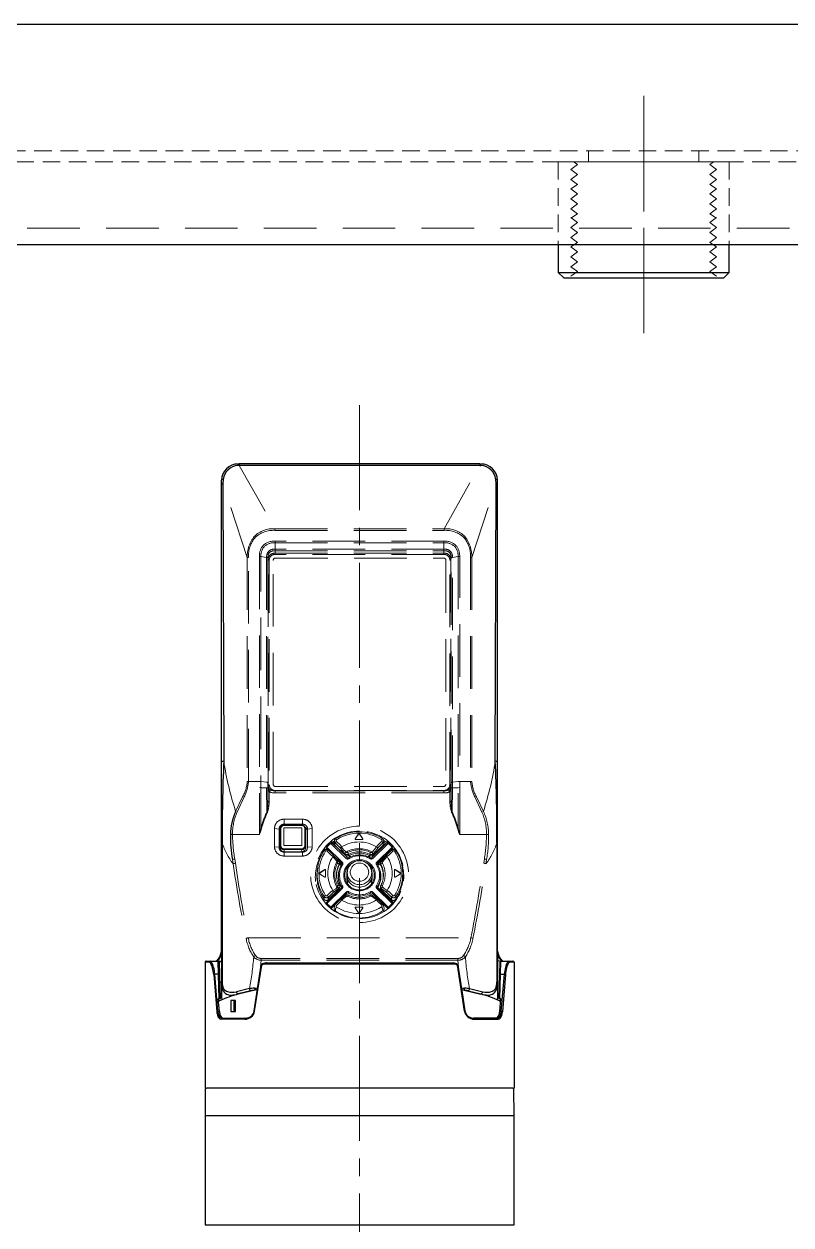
# Model space of a CAD drawing. Header units: millimetres. Extents: x 0 to 10987, y 0 to 7892.
# Drawn here: x 2561.8 to 2700.8, y 5446.2 to 5663.8 of the extents above; entities that cross this region are included whole.
import ezdxf

# ---------------------------------------------------------------- set-up
doc = ezdxf.new("R2010")
doc.units = ezdxf.units.MM
doc.linetypes.add('CENTER2', pattern=[28.575, 19.05, -3.175, 3.175, -3.175])
doc.linetypes.add('HIDDEN2', pattern=[4.7625, 3.175, -1.5875])
for name, color, linetype, lineweight in [('01_外形線', 7, 'Continuous', 25), ('03_かくれ線', 6, 'HIDDEN2', 13), ('04_中心線', 1, 'CENTER2', 9)]:
    doc.layers.add(name, color=color, linetype=linetype, lineweight=lineweight)

msp = doc.modelspace()

# ---------------------------------------------------------------- linework, layer by layer
for p, q in [((2658.578, 5623.838), (2658.578, 5618.838)), ((2689.578, 5618.838), (2689.578, 5623.838)), ((2659.578, 5617.838), (2658.578, 5618.838)), ((2658.578, 5618.838), (2689.578, 5618.838)), ((2659.578, 5617.838), (2688.578, 5617.838)), ((2688.578, 5617.838), (2689.578, 5618.838))]:
    msp.add_line(p, q)
at = {"layer": '01_外形線', "linetype": 'Continuous'}
for p, q in [((2600.567, 5583.819), (2600.575, 5584.106)), ((2600.786, 5583.837), (2600.567, 5583.819)), ((2600.787, 5584.114), (2600.575, 5584.106)), ((2600.787, 5584.114), (2600.786, 5583.837)), ((2644.37, 5583.837), (2600.786, 5583.837)), ((2644.37, 5584.114), (2600.787, 5584.114)), ((2644.37, 5584.114), (2644.581, 5584.106)), ((2644.37, 5584.114), (2644.37, 5583.837)), ((2644.37, 5583.837), (2644.59, 5583.819)), ((2644.59, 5583.819), (2644.581, 5584.106)), ((2597.578, 5495.852), (2597.578, 5581.172)), ((2597.884, 5581.316), (2597.817, 5580.524)), ((2597.817, 5580.524), (2597.979, 5530.26)), ((2647.178, 5530.26), (2647.34, 5580.524)), ((2647.332, 5580.586), (2647.272, 5581.316)), ((2647.34, 5580.524), (2647.332, 5580.586)), ((2647.578, 5495.852), (2647.578, 5581.172)), ((2597.689, 5515.459), (2597.578, 5515.459)), ((2597.689, 5515.459), (2597.689, 5490.217)), ((2647.467, 5515.459), (2647.467, 5490.217)), ((2647.578, 5515.459), (2647.467, 5515.459)), ((2597.578, 5495.852), (2597.578, 5490.217)), ((2597.689, 5495.273), (2597.623, 5495.384)), ((2647.533, 5495.384), (2647.467, 5495.273)), ((2647.578, 5495.852), (2647.578, 5490.217)), ((2594.578, 5493.805), (2594.578, 5471.005)), ((2595.34, 5493.805), (2594.578, 5493.805)), ((2594.778, 5494.005), (2596.571, 5494.005)), ((2596.571, 5494.005), (2597.238, 5494.005)), ((2597.018, 5491.629), (2596.946, 5494.005)), ((2597.146, 5493.81), (2597.218, 5491.592)), ((2597.238, 5494.005), (2597.578, 5494.098)), ((2597.578, 5493.859), (2597.419, 5493.822)), ((2597.651, 5495.184), (2597.662, 5490.197)), ((2603.484, 5484.992), (2604.78, 5493.301)), ((2603.546, 5484.964), (2604.85, 5493.269)), ((2604.78, 5493.301), (2604.086, 5489.009)), ((2639.585, 5493.497), (2605.571, 5493.497)), ((2605.692, 5493.697), (2605.594, 5493.694)), ((2605.692, 5493.697), (2639.464, 5493.697)), ((2639.464, 5493.697), (2639.562, 5493.694)), ((2641.61, 5484.964), (2640.306, 5493.269)), ((2641.672, 5484.992), (2640.377, 5493.301)), ((2640.377, 5493.301), (2641.07, 5489.009)), ((2647.505, 5495.184), (2647.495, 5490.197)), ((2647.918, 5494.005), (2647.578, 5494.098)), ((2647.918, 5494.005), (2648.585, 5494.005)), ((2648.01, 5493.81), (2647.938, 5491.592)), ((2648.138, 5491.629), (2648.21, 5494.005)), ((2648.585, 5494.005), (2650.378, 5494.005)), ((2650.578, 5493.805), (2649.816, 5493.805)), ((2650.578, 5493.805), (2650.578, 5471.005)), ((2596.149, 5491.587), (2596.698, 5484.851)), ((2597.018, 5491.629), (2596.338, 5491.629)), ((2596.883, 5484.893), (2596.338, 5491.629)), ((2597.136, 5487.209), (2597.018, 5491.629)), ((2597.218, 5491.592), (2597.336, 5487.172)), ((2647.938, 5491.592), (2647.82, 5487.172)), ((2648.02, 5487.209), (2648.138, 5491.629)), ((2648.138, 5491.629), (2648.819, 5491.629)), ((2648.273, 5484.893), (2648.819, 5491.629)), ((2649.007, 5491.587), (2648.458, 5484.851)), ((2597.578, 5490.217), (2597.689, 5490.217)), ((2597.578, 5490.092), (2597.578, 5490.217)), ((2597.578, 5490.092), (2597.578, 5487.499)), ((2602.625, 5489.046), (2600.259, 5488.473)), ((2603.64, 5488.772), (2600.578, 5488.047)), ((2604.061, 5488.855), (2603.64, 5488.772)), ((2641.095, 5488.855), (2641.516, 5488.772)), ((2641.516, 5488.772), (2644.578, 5488.047)), ((2642.531, 5489.046), (2644.897, 5488.473)), ((2647.578, 5490.217), (2647.467, 5490.217)), ((2647.578, 5490.217), (2647.578, 5487.499)), ((2596.978, 5487.209), (2597.136, 5487.209)), ((2597.182, 5484.893), (2596.978, 5487.209)), ((2597.578, 5487.499), (2597.622, 5487.004)), ((2599.273, 5486.875), (2599.273, 5484.875)), ((2600.093, 5486.875), (2599.273, 5486.875)), ((2599.847, 5484.875), (2599.847, 5486.875)), ((2600.093, 5484.875), (2600.093, 5486.875)), ((2602.91, 5488.655), (2600.578, 5488.081)), ((2600.578, 5488.047), (2600.578, 5488.081)), ((2604.026, 5488.673), (2603.471, 5484.992)), ((2641.13, 5488.673), (2641.685, 5484.992)), ((2642.246, 5488.655), (2644.578, 5488.081)), ((2644.578, 5488.047), (2644.578, 5488.081)), ((2647.578, 5487.499), (2647.534, 5487.004)), ((2647.974, 5484.893), (2648.178, 5487.209)), ((2648.178, 5487.209), (2648.02, 5487.209)), ((2596.883, 5484.893), (2597.182, 5484.893)), ((2599.273, 5484.875), (2600.093, 5484.875)), ((2600.093, 5485.099), (2599.853, 5485.116)), ((2603.471, 5484.992), (2603.484, 5484.992)), ((2641.685, 5484.992), (2641.672, 5484.992)), ((2648.273, 5484.893), (2647.974, 5484.893)), ((2601.804, 5483.505), (2597.455, 5483.505)), ((2597.635, 5483.705), (2601.952, 5483.705)), ((2647.522, 5483.705), (2643.204, 5483.705)), ((2643.353, 5483.505), (2647.701, 5483.505)), ((2594.578, 5471.005), (2594.82, 5471.005)), ((2594.62, 5470.807), (2594.578, 5466.005)), ((2650.336, 5471.005), (2594.82, 5471.005)), ((2650.336, 5471.005), (2650.578, 5471.005)), ((2650.578, 5466.005), (2650.536, 5470.807)), ((2594.578, 5466.005), (2594.578, 5446.255)), ((2650.578, 5466.005), (2594.578, 5466.005)), ((2650.578, 5446.255), (2650.578, 5466.005)), ((2594.578, 5446.255), (2650.578, 5446.255))]:
    msp.add_line(p, q, dxfattribs=at)
at = {"layer": '01_外形線'}
msp.add_lwpolyline([(2034.078, 5663.838), (2824.078, 5663.838), (2829.078, 5658.838), (2829.078, 5623.838), (2029.078, 5623.838), (2029.078, 5658.838)], close=True, dxfattribs=at)
at = {"layer": '01_外形線', "linetype": 'Continuous'}
for centre, radius, start, end in [((2600.546, 5581.138), 2.968, 89.43931, 179.34701), ((2600.671, 5581.018), 2.803, 92.12894, 173.90503), ((2644.61, 5581.138), 2.968, 0.65299, 90.56069), ((2644.486, 5581.018), 2.803, 6.09497, 87.87106), ((2597.887, 5580.913), 0.404, 90.43392, 139.9326), ((2597.663, 5580.374), 0.0855, 120.91485, 171.12551), ((2597.92, 5579.967), 0.566, 100.46239, 122.10047), ((2647.269, 5580.913), 0.404, 40.0674, 89.56608), ((2647.237, 5579.967), 0.566, 57.89953, 79.53761), ((2647.494, 5580.374), 0.0855, 8.87449, 59.08515), ((2597.991, 5529.658), 0.602, 91.19819, 133.33181), ((2893.32, 5517.085), 295.635, 177.44567, 180.31503), ((2647.171, 5529.673), 0.587, 46.11332, 89.38019), ((2351.836, 5517.085), 295.635, 359.68497, 2.55433), ((2608.964, 5516.928), 9.785, 154.52341, 179.9278), ((2599.541, 5515.282), 1.697, 89.17726, 102.30498), ((2625.28, 5516.809), 26.101, 179.71214, 189.6542), ((2593.907, 5496.438), 3.717, 328.74905, 350.92053), ((2594.956, 5496.08), 2.756, 321.66898, 342.04166), ((2597.205, 5495.213), 0.447, 356.39815, 25.34303), ((2647.952, 5495.213), 0.447, 154.65697, 183.60185), ((2651.249, 5496.438), 3.717, 189.07947, 211.25095), ((2650.2, 5496.08), 2.756, 197.95834, 218.33102), ((2594.778, 5493.805), 0.2, 90, 180), ((2595.537, 5493.808), 0.197, 90.80121, 180.77941), ((2595.262, 5493.415), 0.397, 27.97588, 78.71762), ((2595.47, 5493.66), 0.351, 28.61741, 79.36582), ((2593.332, 5492.176), 2.69, 13.34432, 32.00092), ((2593.356, 5492.334), 2.846, 11.75252, 31.68114), ((2595.96, 5495.142), 1.291, 298.26001, 330.67973), ((2596.476, 5494.846), 0.799, 285.57717, 323.47329), ((2596.946, 5493.805), 0.2, 1.46678, 89.99959), ((2597.23, 5493.815), 0.19, 2.15577, 87.47277), ((2605.078, 5493.213), 0.311, 138.47532, 163.38806), ((2604.863, 5493.393), 0.124, 227.43936, 263.89698), ((2604.945, 5493.358), 0.118, 148.77185, 190.95105), ((2605.007, 5493.354), 0.178, 186.04554, 208.39492), ((2605.651, 5492.38), 1.315, 92.46507, 127.80779), ((2605.538, 5492.347), 1.151, 88.35704, 126.70511), ((2605.85, 5493.501), 0.279, 150.62828, 180.8064), ((2605.702, 5493.591), 0.107, 95.38721, 153.82239), ((2639.454, 5493.591), 0.107, 26.17761, 84.61279), ((2639.306, 5493.501), 0.279, 359.1936, 29.37172), ((2639.505, 5492.38), 1.315, 52.19221, 87.53493), ((2639.618, 5492.347), 1.151, 53.29489, 91.64296), ((2640.149, 5493.354), 0.178, 331.60508, 353.95446), ((2640.293, 5493.393), 0.124, 276.10302, 312.56064), ((2640.079, 5493.213), 0.311, 16.61194, 41.52468), ((2640.211, 5493.358), 0.118, 349.04895, 31.22815), ((2648.21, 5493.805), 0.2, 90.00041, 178.53322), ((2648.68, 5494.846), 0.799, 216.52671, 254.42283), ((2649.196, 5495.142), 1.291, 209.32027, 241.73999), ((2651.8, 5492.334), 2.846, 148.31886, 168.24748), ((2651.824, 5492.176), 2.69, 147.99908, 166.65568), ((2649.686, 5493.66), 0.351, 100.63418, 151.38259), ((2649.894, 5493.415), 0.397, 101.28238, 152.02412), ((2649.619, 5493.808), 0.197, 359.22059, 89.19879), ((2650.378, 5493.805), 0.2, 0, 90), ((2589.593, 5491.127), 6.572, 4.01016, 14.71753), ((2588.985, 5491.167), 7.367, 3.5886, 13.7077), ((2596.344, 5491.148), 0.48, 90.81226, 114.03186), ((2597.073, 5491.363), 0.271, 57.66572, 101.66347), ((2648.083, 5491.363), 0.271, 78.33653, 122.33428), ((2656.171, 5491.167), 7.367, 166.2923, 176.4114), ((2648.812, 5491.148), 0.48, 65.96814, 89.18774), ((2655.564, 5491.127), 6.572, 165.28247, 175.98984), ((2597.701, 5490.079), 0.124, 108.67574, 173.93631), ((2601.717, 5490.18), 4.14, 181.20763, 194.04982), ((2600.159, 5490.101), 2.473, 177.30059, 206.90744), ((2599.222, 5489.402), 1.538, 188.48464, 273.15486), ((2599.007, 5489.738), 1.297, 215.6737, 254.42286), ((2603.637, 5478.625), 10.47, 90.44604, 95.5455), ((2603.053, 5489.058), 0.428, 181.61266, 250.5353), ((2603.88, 5483.992), 4.763, 94.57439, 101.73995), ((2603.423, 5493.058), 3.966, 271.91174, 279.94129), ((2604.386, 5489.14), 0.831, 183.1204, 206.23833), ((2597.872, 5489.932), 6.282, 348.43581, 351.55364), ((2641.733, 5493.058), 3.966, 260.05871, 268.08826), ((2647.284, 5489.932), 6.282, 188.44636, 191.56419), ((2640.771, 5489.14), 0.831, 333.76167, 356.8796), ((2641.519, 5478.625), 10.47, 84.4545, 89.55396), ((2641.277, 5483.992), 4.763, 78.26005, 85.42561), ((2642.103, 5489.058), 0.428, 289.4647, 358.38734), ((2645.934, 5489.402), 1.538, 266.84514, 351.51536), ((2646.149, 5489.738), 1.297, 285.57714, 324.3263), ((2644.997, 5490.101), 2.473, 333.09256, 2.69941), ((2643.439, 5490.18), 4.14, 345.95018, 358.79237), ((2647.455, 5490.079), 0.124, 6.01859, 71.36937), ((2597.911, 5487.279), 0.935, 184.34704, 196.2217), ((2597.409, 5487.119), 0.409, 194.28756, 221.63424), ((2597.18, 5486.915), 0.102, 221.4325, 296.39643), ((2597.191, 5486.943), 0.271, 57.66572, 101.66347), ((2605.77, 5468.619), 20.11, 104.96113, 115.144), ((2599.488, 5491.245), 2.878, 253.27248, 285.55659), ((2599.049, 5493.238), 5.379, 272.74646, 286.51262), ((2599.653, 5486.493), 0.223, 3.03608, 29.67467), ((2600.684, 5488.493), 0.425, 182.74136, 255.61245), ((2644.473, 5488.493), 0.425, 284.38755, 357.25864), ((2646.107, 5493.238), 5.379, 253.48738, 267.25354), ((2639.387, 5468.619), 20.11, 64.856, 75.03887), ((2645.669, 5491.245), 2.878, 254.44341, 286.72752), ((2647.965, 5486.943), 0.271, 78.33653, 122.33428), ((2647.976, 5486.915), 0.102, 243.60357, 318.5675), ((2647.747, 5487.119), 0.409, 318.36576, 345.71244), ((2647.245, 5487.279), 0.935, 343.7783, 355.65296), ((2596.902, 5484.377), 0.516, 92.10334, 113.25144), ((2599.485, 5485.046), 2.793, 183.99658, 201.10887), ((2599.069, 5485.062), 2.193, 184.4194, 204.35683), ((2599.598, 5485.065), 2.422, 184.08096, 201.53972), ((2599.653, 5486.39), 0.223, 330.32533, 356.96392), ((2598.99, 5486.442), 0.888, 355.88539, 4.11461), ((2601.829, 5485.244), 1.74, 269.16512, 350.72599), ((2601.972, 5485.236), 1.531, 269.24456, 350.84475), ((2601.963, 5485.233), 1.528, 269.60774, 350.95057), ((2603.556, 5485.068), 0.104, 226.38915, 264.45067), ((2641.6, 5485.068), 0.104, 275.54933, 313.61085), ((2643.327, 5485.244), 1.74, 189.27401, 270.83488), ((2643.184, 5485.236), 1.531, 189.15525, 270.75544), ((2643.194, 5485.233), 1.528, 189.04943, 270.39226), ((2645.559, 5485.065), 2.422, 338.46028, 355.91904), ((2646.087, 5485.062), 2.193, 335.64317, 355.5806), ((2648.254, 5484.377), 0.516, 66.74856, 87.89666), ((2645.672, 5485.046), 2.793, 338.89113, 356.00342), ((2597.914, 5484.422), 1.103, 200.22817, 223.72559), ((2597.967, 5484.561), 0.982, 204.22943, 227.20856), ((2597.469, 5483.984), 0.48, 222.69228, 268.31047), ((2597.645, 5484.211), 0.507, 227.12325, 268.85131), ((2598.289, 5484.542), 1.012, 201.19231, 225.1192), ((2597.646, 5483.515), 0.191, 93.26823, 182.93209), ((2597.865, 5484.117), 0.412, 225.10026, 268.96956), ((2601.982, 5483.527), 0.18, 99.6839, 187.16944), ((2643.174, 5483.527), 0.18, 352.83056, 80.3161), ((2647.291, 5484.117), 0.412, 271.03044, 314.89974), ((2647.511, 5484.211), 0.507, 271.14869, 312.87675), ((2647.511, 5483.515), 0.191, 357.06791, 86.73177), ((2646.867, 5484.542), 1.012, 314.8808, 338.80769), ((2647.687, 5483.984), 0.48, 271.68953, 317.30772), ((2647.189, 5484.561), 0.982, 312.79144, 335.77057), ((2647.242, 5484.422), 1.103, 316.27441, 339.77183), ((2594.82, 5470.805), 0.2, 90, 179.5), ((2650.336, 5470.805), 0.2, 0.5, 90)]:
    msp.add_arc(centre, radius, start, end, dxfattribs=at)
at = {"layer": '03_かくれ線'}
for p, q in [((2664.078, 5638.838), (2664.078, 5640.838)), ((2684.078, 5638.838), (2684.078, 5640.838)), ((2658.578, 5638.838), (2689.578, 5638.838)), ((2658.578, 5638.838), (2658.578, 5623.838)), ((2660.878, 5637.46), (2662.078, 5638.36)), ((2662.078, 5636.56), (2660.878, 5637.46)), ((2662.078, 5638.36), (2661.478, 5638.81)), ((2686.078, 5638.36), (2686.678, 5638.81)), ((2687.278, 5637.46), (2686.078, 5638.36)), ((2686.078, 5636.56), (2687.278, 5637.46)), ((2689.578, 5638.838), (2689.578, 5623.838)), ((2660.878, 5635.66), (2662.078, 5636.56)), ((2662.078, 5634.76), (2660.878, 5635.66)), ((2660.878, 5633.96), (2662.078, 5634.76)), ((2687.278, 5635.66), (2686.078, 5636.56)), ((2686.078, 5634.76), (2687.278, 5635.66)), ((2687.278, 5633.96), (2686.078, 5634.76)), ((2662.078, 5633.06), (2660.878, 5633.96)), ((2660.878, 5632.16), (2662.078, 5633.06)), ((2686.078, 5633.06), (2687.278, 5633.96)), ((2687.278, 5632.16), (2686.078, 5633.06)), ((2662.078, 5631.26), (2660.878, 5632.16)), ((2660.878, 5630.36), (2662.078, 5631.26)), ((2662.078, 5629.46), (2660.878, 5630.36)), ((2686.078, 5631.26), (2687.278, 5632.16)), ((2687.278, 5630.36), (2686.078, 5631.26)), ((2686.078, 5629.46), (2687.278, 5630.36)), ((2660.878, 5628.66), (2662.078, 5629.46)), ((2662.078, 5627.861), (2660.878, 5628.761)), ((2687.278, 5628.66), (2686.078, 5629.46)), ((2686.078, 5627.861), (2687.278, 5628.761)), ((2660.878, 5626.961), (2662.078, 5627.861)), ((2662.078, 5626.061), (2660.878, 5626.961)), ((2660.878, 5625.161), (2662.078, 5626.061)), ((2687.278, 5626.961), (2686.078, 5627.861)), ((2686.078, 5626.061), (2687.278, 5626.961)), ((2687.278, 5625.161), (2686.078, 5626.061)), ((2662.078, 5624.261), (2660.878, 5625.161)), ((2660.878, 5623.461), (2662.078, 5624.261)), ((2686.078, 5624.261), (2687.278, 5625.161)), ((2687.278, 5623.461), (2686.078, 5624.261)), ((2662.078, 5622.561), (2660.878, 5623.461)), ((2660.878, 5621.661), (2662.078, 5622.561)), ((2662.078, 5620.761), (2660.878, 5621.661)), ((2686.078, 5622.561), (2687.278, 5623.461)), ((2687.278, 5621.661), (2686.078, 5622.561)), ((2686.078, 5620.761), (2687.278, 5621.661)), ((2660.878, 5619.861), (2662.078, 5620.761)), ((2662.078, 5618.961), (2660.878, 5619.861)), ((2687.278, 5619.861), (2686.078, 5620.761)), ((2686.078, 5618.961), (2687.278, 5619.861)), ((2660.878, 5618.161), (2662.078, 5618.961)), ((2687.278, 5618.161), (2686.078, 5618.961))]:
    msp.add_line(p, q, dxfattribs=at)
at = {"layer": '03_かくれ線', "ltscale": 3}
for p, q in [((2829.078, 5626.838), (2029.078, 5626.838)), ((2600.786, 5583.837), (2607.256, 5572.37)), ((2637.9, 5572.37), (2644.37, 5583.837)), ((2602.227, 5567.175), (2597.817, 5580.524)), ((2642.929, 5567.175), (2647.34, 5580.524)), ((2607.256, 5572.37), (2637.9, 5572.37)), ((2607.256, 5572.083), (2607.256, 5572.37)), ((2607.256, 5572.083), (2637.9, 5572.083)), ((2637.9, 5572.083), (2637.9, 5572.37)), ((2607.278, 5570.127), (2607.278, 5567.698)), ((2637.878, 5570.127), (2607.278, 5570.127)), ((2607.278, 5569.838), (2637.878, 5569.838)), ((2637.878, 5570.127), (2637.878, 5567.698)), ((2602.227, 5567.175), (2602.227, 5526.587)), ((2602.455, 5526.598), (2602.455, 5567.187)), ((2604.427, 5567.338), (2604.427, 5516.979)), ((2604.704, 5567.321), (2605.748, 5567.176)), ((2604.704, 5518.16), (2604.704, 5567.321)), ((2605.748, 5567.176), (2605.748, 5525.402)), ((2605.97, 5567.092), (2605.97, 5526.352)), ((2606.019, 5566.703), (2605.97, 5567.092)), ((2637.878, 5568.673), (2607.278, 5568.673)), ((2607.278, 5568.371), (2637.878, 5568.371)), ((2607.278, 5567.934), (2637.878, 5567.934)), ((2637.878, 5567.698), (2607.278, 5567.698)), ((2639.186, 5567.092), (2639.137, 5566.703)), ((2639.186, 5526.401), (2639.186, 5567.092)), ((2639.406, 5525.402), (2639.408, 5567.176)), ((2639.408, 5567.176), (2640.452, 5567.321)), ((2640.452, 5567.321), (2640.452, 5518.16)), ((2640.73, 5516.979), (2640.73, 5567.338)), ((2642.701, 5567.187), (2642.701, 5526.598)), ((2642.929, 5567.175), (2642.929, 5526.587)), ((2606.019, 5526.012), (2606.019, 5566.703)), ((2606.219, 5566.662), (2606.219, 5525.971)), ((2606.93, 5526.072), (2606.93, 5566.644)), ((2607.33, 5567.044), (2637.826, 5567.044)), ((2638.226, 5566.644), (2638.226, 5526.072)), ((2638.937, 5525.971), (2638.937, 5566.662)), ((2639.137, 5566.703), (2639.137, 5526.012)), ((2604.427, 5526.598), (2602.455, 5526.598)), ((2605.748, 5526.436), (2604.704, 5526.581)), ((2605.987, 5526.272), (2605.97, 5526.401)), ((2605.97, 5526.352), (2605.972, 5525.377)), ((2605.987, 5522.952), (2605.987, 5526.272)), ((2605.987, 5526.272), (2606.019, 5526.012)), ((2606.05, 5525.691), (2606.019, 5526.012)), ((2639.106, 5525.691), (2639.137, 5526.012)), ((2639.17, 5526.272), (2639.137, 5526.012)), ((2639.17, 5526.272), (2639.186, 5526.401)), ((2639.17, 5522.952), (2639.17, 5526.272)), ((2639.186, 5526.352), (2639.184, 5525.377)), ((2640.452, 5526.581), (2639.406, 5526.436)), ((2642.701, 5526.598), (2640.73, 5526.598)), ((2600.131, 5521.137), (2601.4, 5523.788)), ((2600.393, 5521.01), (2601.697, 5523.802)), ((2604.704, 5525.449), (2604.427, 5525.455)), ((2604.704, 5525.449), (2605.75, 5525.402)), ((2605.748, 5525.402), (2605.778, 5521.033)), ((2605.972, 5525.377), (2605.987, 5522.952)), ((2606.187, 5524.731), (2606.434, 5525.054)), ((2606.187, 5524.731), (2606.187, 5522.912)), ((2607.278, 5524.936), (2637.878, 5524.936)), ((2607.278, 5524.496), (2607.278, 5524.936)), ((2637.878, 5524.893), (2607.278, 5524.893)), ((2637.878, 5524.496), (2607.278, 5524.496)), ((2607.33, 5525.672), (2637.826, 5525.672)), ((2637.878, 5524.496), (2637.878, 5524.936)), ((2638.97, 5524.731), (2638.722, 5525.054)), ((2638.97, 5524.731), (2638.97, 5522.912)), ((2639.184, 5525.377), (2639.17, 5522.952)), ((2639.408, 5525.402), (2639.378, 5521.033)), ((2640.452, 5525.449), (2639.406, 5525.402)), ((2640.452, 5525.449), (2640.73, 5525.455)), ((2644.763, 5521.01), (2643.46, 5523.802)), ((2645.026, 5521.137), (2643.756, 5523.788)), ((2600.393, 5521.01), (2600.131, 5521.137)), ((2608.893, 5519.736), (2612.263, 5519.736)), ((2608.893, 5518.824), (2608.893, 5519.736)), ((2612.263, 5519.736), (2612.263, 5518.824)), ((2644.763, 5521.01), (2645.025, 5521.137)), ((2607.994, 5517.945), (2607.168, 5518.049)), ((2607.168, 5514.753), (2607.168, 5518.049)), ((2608.068, 5517.58), (2607.994, 5517.945)), ((2607.994, 5517.945), (2607.994, 5514.649)), ((2608.226, 5517.978), (2608.211, 5517.672)), ((2608.211, 5514.536), (2608.211, 5517.672)), ((2608.226, 5514.899), (2608.226, 5517.978)), ((2608.315, 5518.018), (2608.315, 5514.943)), ((2608.861, 5518.101), (2608.861, 5515.027)), ((2608.893, 5518.824), (2608.924, 5518.67)), ((2612.263, 5518.824), (2608.893, 5518.824)), ((2612.06, 5518.167), (2608.921, 5518.161)), ((2612.063, 5518.675), (2608.924, 5518.67)), ((2608.924, 5518.67), (2608.924, 5518.617)), ((2612.063, 5518.623), (2608.924, 5518.617)), ((2612.063, 5518.623), (2612.063, 5518.675)), ((2612.121, 5515.033), (2612.121, 5518.107)), ((2612.229, 5518.657), (2612.263, 5518.824)), ((2612.674, 5514.951), (2612.674, 5518.025)), ((2612.767, 5517.986), (2612.767, 5514.907)), ((2612.811, 5517.68), (2612.767, 5517.986)), ((2612.811, 5514.544), (2612.811, 5517.68)), ((2613.162, 5517.945), (2613.088, 5517.58)), ((2613.088, 5517.58), (2613.088, 5514.428)), ((2613.988, 5518.049), (2613.162, 5517.945)), ((2613.162, 5514.649), (2613.162, 5517.945)), ((2613.988, 5518.049), (2613.988, 5514.753)), ((2622.407, 5517.087), (2621.794, 5516.184)), ((2622.409, 5517.035), (2621.808, 5516.151)), ((2622.409, 5517.035), (2622.407, 5517.087)), ((2623.186, 5516.187), (2622.573, 5517.087)), ((2622.573, 5517.087), (2622.575, 5517.035)), ((2623.175, 5516.154), (2622.575, 5517.035)), ((2604.427, 5516.979), (2599.565, 5516.979)), ((2608.211, 5514.536), (2608.226, 5514.899)), ((2608.921, 5514.967), (2612.061, 5514.973)), ((2612.767, 5514.907), (2612.811, 5514.544)), ((2620.151, 5512.638), (2617.366, 5515.362)), ((2617.501, 5515.491), (2617.573, 5515.296)), ((2617.546, 5515.422), (2617.619, 5515.227)), ((2617.637, 5515.519), (2617.563, 5515.713)), ((2617.637, 5515.519), (2618.022, 5515.797)), ((2617.993, 5515.498), (2617.76, 5515.326)), ((2617.76, 5515.326), (2620.248, 5512.892)), ((2618.027, 5515.853), (2617.987, 5515.433)), ((2618.171, 5515.457), (2618.132, 5515.043)), ((2619.995, 5513.223), (2618.132, 5515.043)), ((2618.905, 5514.74), (2618.171, 5515.457)), ((2618.38, 5515.724), (2619.115, 5515.007)), ((2619.115, 5515.007), (2619.332, 5514.703)), ((2621.794, 5516.184), (2621.808, 5516.151)), ((2621.877, 5516.032), (2623.103, 5516.034)), ((2623.175, 5516.154), (2623.186, 5516.187)), ((2624.908, 5512.892), (2627.396, 5515.326)), ((2627.79, 5515.362), (2625.005, 5512.638)), ((2626.891, 5515.058), (2625.027, 5513.232)), ((2625.866, 5515.019), (2625.651, 5514.714)), ((2625.866, 5515.019), (2626.6, 5515.738)), ((2626.814, 5515.472), (2626.08, 5514.753)), ((2626.814, 5515.472), (2626.891, 5515.058)), ((2626.951, 5515.919), (2627.519, 5515.519)), ((2627.03, 5515.491), (2626.952, 5515.911)), ((2627.396, 5515.326), (2627.008, 5515.606)), ((2627.519, 5515.519), (2627.593, 5515.713)), ((2627.61, 5515.422), (2627.537, 5515.227)), ((2627.583, 5515.296), (2627.656, 5515.491)), ((2640.73, 5516.979), (2645.591, 5516.979)), ((2607.994, 5514.649), (2607.168, 5514.753)), ((2608.893, 5513.77), (2612.263, 5513.77)), ((2608.893, 5513.77), (2608.893, 5513.065)), ((2612.263, 5513.065), (2608.893, 5513.065)), ((2608.926, 5514.215), (2608.911, 5513.852)), ((2612.111, 5513.857), (2608.911, 5513.852)), ((2608.926, 5514.346), (2612.063, 5514.352)), ((2608.926, 5514.215), (2608.926, 5514.346)), ((2612.067, 5514.22), (2608.926, 5514.215)), ((2612.063, 5514.352), (2612.067, 5514.22)), ((2612.111, 5513.857), (2612.067, 5514.22)), ((2612.263, 5513.065), (2612.263, 5513.77)), ((2613.088, 5514.428), (2613.162, 5514.649)), ((2613.988, 5514.753), (2613.162, 5514.649)), ((2616.27, 5514.449), (2616.27, 5514.138)), ((2616.876, 5514.164), (2616.568, 5514.465)), ((2616.568, 5514.465), (2616.568, 5514.255)), ((2616.67, 5514.681), (2619.455, 5511.957)), ((2617.469, 5513.238), (2616.737, 5513.958)), ((2617.677, 5513.392), (2616.94, 5514.114)), ((2617.469, 5513.238), (2617.749, 5512.996)), ((2617.677, 5513.392), (2617.76, 5513.299)), ((2617.749, 5512.996), (2618.498, 5512.042)), ((2619.314, 5511.78), (2617.76, 5513.299)), ((2617.76, 5513.299), (2618.706, 5512.196)), ((2618.905, 5514.74), (2619.007, 5514.628)), ((2619.989, 5513.467), (2619.929, 5513.526)), ((2619.989, 5513.467), (2619.995, 5513.223)), ((2620.138, 5513.793), (2620.199, 5513.734)), ((2620.24, 5512.973), (2620.24, 5513.092)), ((2620.569, 5513.378), (2620.576, 5513.135)), ((2620.845, 5512.879), (2620.639, 5513.166)), ((2620.923, 5512.916), (2620.723, 5513.205)), ((2624.234, 5512.916), (2624.403, 5513.163)), ((2624.311, 5512.879), (2624.487, 5513.124)), ((2624.434, 5513.384), (2624.446, 5513.142)), ((2624.799, 5513.742), (2624.859, 5513.801)), ((2624.917, 5513.151), (2624.917, 5512.973)), ((2625.014, 5513.476), (2625.027, 5513.232)), ((2625.701, 5511.957), (2628.486, 5514.681)), ((2628.588, 5514.465), (2625.842, 5511.78)), ((2625.904, 5511.581), (2627.144, 5512.795)), ((2626.08, 5514.753), (2625.979, 5514.64)), ((2627.02, 5512.645), (2626.602, 5512.197)), ((2627.02, 5512.645), (2627.518, 5513.248)), ((2627.581, 5512.999), (2627.052, 5512.371)), ((2627.651, 5513.394), (2627.518, 5513.248)), ((2627.581, 5512.999), (2627.863, 5513.239)), ((2628.389, 5514.114), (2627.651, 5513.394)), ((2628.596, 5513.958), (2627.863, 5513.239)), ((2628.588, 5514.465), (2628.588, 5514.232)), ((2628.886, 5514.449), (2628.886, 5514.231)), ((2599.549, 5512.432), (2599.664, 5511.663)), ((2600.074, 5511.767), (2599.96, 5512.535)), ((2614.977, 5510.851), (2614.922, 5510.436)), ((2616.273, 5510.614), (2615.353, 5510.015)), ((2616.264, 5510.562), (2615.364, 5509.975)), ((2616.264, 5510.562), (2616.273, 5510.614)), ((2616.419, 5509.304), (2616.42, 5510.48)), ((2616.42, 5510.48), (2616.428, 5510.533)), ((2616.428, 5509.331), (2616.428, 5510.533)), ((2618.559, 5511.983), (2618.498, 5512.042)), ((2618.766, 5512.137), (2618.706, 5512.196)), ((2618.86, 5511.563), (2618.873, 5511.345)), ((2618.889, 5511.937), (2619.253, 5511.581)), ((2618.908, 5511.815), (2618.922, 5511.619)), ((2619.253, 5511.581), (2619.314, 5511.78)), ((2626.381, 5511.733), (2626.237, 5511.592)), ((2626.402, 5511.865), (2626.368, 5511.648)), ((2626.45, 5511.57), (2626.419, 5511.348)), ((2626.549, 5512.145), (2626.602, 5512.197)), ((2626.817, 5512.047), (2626.757, 5511.988)), ((2627.052, 5512.371), (2626.817, 5512.047)), ((2628.904, 5510.531), (2628.904, 5509.329)), ((2628.909, 5510.478), (2628.904, 5510.531)), ((2628.909, 5510.478), (2628.909, 5509.302)), ((2629.979, 5510.009), (2629.06, 5510.612)), ((2629.06, 5510.612), (2629.065, 5510.559)), ((2629.965, 5509.969), (2629.065, 5510.559)), ((2645.083, 5511.767), (2645.197, 5512.535)), ((2645.608, 5512.432), (2645.492, 5511.663)), ((2615.353, 5510.015), (2615.364, 5509.975)), ((2615.353, 5509.852), (2616.273, 5509.249)), ((2616.419, 5509.304), (2616.428, 5509.331)), ((2620.296, 5510.012), (2620.269, 5509.669)), ((2620.269, 5509.669), (2620.276, 5509.841)), ((2620.269, 5509.669), (2620.269, 5509.204)), ((2620.303, 5510.183), (2620.276, 5509.841)), ((2624.863, 5509.841), (2624.836, 5510.183)), ((2624.842, 5510.012), (2624.869, 5509.669)), ((2624.863, 5509.841), (2624.869, 5509.669)), ((2624.869, 5509.669), (2624.869, 5509.204)), ((2628.909, 5509.302), (2628.904, 5509.329)), ((2629.059, 5509.247), (2629.979, 5509.846)), ((2629.965, 5509.969), (2629.979, 5510.009)), ((2630.426, 5509.777), (2630.408, 5510.195)), ((2619.315, 5507.31), (2616.566, 5504.621)), ((2619.455, 5507.209), (2616.67, 5504.485)), ((2616.736, 5505.904), (2617.469, 5506.622)), ((2618.782, 5506.983), (2616.921, 5505.16)), ((2617.679, 5506.355), (2616.946, 5505.637)), ((2617.366, 5503.804), (2620.151, 5506.528)), ((2618.265, 5507.15), (2617.749, 5506.804)), ((2618.294, 5506.794), (2617.781, 5506.443)), ((2618.498, 5507.415), (2618.265, 5507.15)), ((2618.708, 5507.148), (2618.294, 5506.794)), ((2618.498, 5507.415), (2618.558, 5507.474)), ((2618.768, 5507.207), (2618.708, 5507.148)), ((2618.768, 5507.207), (2618.782, 5506.983)), ((2620.292, 5506.351), (2618.907, 5504.997)), ((2618.922, 5507.311), (2618.908, 5507.592)), ((2619.281, 5507.364), (2619.342, 5507.55)), ((2627.61, 5503.665), (2624.864, 5506.351)), ((2625.005, 5506.528), (2627.79, 5503.804)), ((2628.486, 5504.485), (2625.701, 5507.209)), ((2625.875, 5507.364), (2625.815, 5507.55)), ((2628.591, 5504.62), (2625.841, 5507.31)), ((2625.875, 5507.364), (2628.725, 5504.6)), ((2626.369, 5507.34), (2626.402, 5507.563)), ((2626.542, 5507.214), (2626.508, 5506.99)), ((2628.368, 5505.16), (2626.508, 5506.99)), ((2627.019, 5506.799), (2627.545, 5506.446)), ((2627.052, 5507.155), (2627.58, 5506.807)), ((2628.381, 5505.637), (2627.648, 5506.358)), ((2627.863, 5506.624), (2628.596, 5505.903)), ((2616.173, 5505.717), (2616.151, 5505.238)), ((2616.566, 5504.621), (2616.67, 5504.485)), ((2616.946, 5505.637), (2616.921, 5505.16)), ((2618.48, 5504.578), (2617.546, 5503.665)), ((2618.027, 5503.975), (2617.987, 5503.543)), ((2618.907, 5504.997), (2618.171, 5504.272)), ((2619.115, 5504.842), (2618.38, 5504.123)), ((2618.907, 5504.997), (2619.053, 5505.121)), ((2619.053, 5505.121), (2619.63, 5505.543)), ((2619.115, 5504.842), (2619.332, 5505.089)), ((2619.836, 5505.461), (2619.332, 5505.089)), ((2619.63, 5505.543), (2619.989, 5505.87)), ((2620.199, 5505.721), (2619.836, 5505.461)), ((2625.159, 5505.47), (2624.799, 5505.729)), ((2625.014, 5505.878), (2625.438, 5505.495)), ((2625.159, 5505.47), (2625.651, 5505.1)), ((2625.929, 5505.132), (2625.438, 5505.495)), ((2625.866, 5504.854), (2625.651, 5505.1)), ((2626.6, 5504.137), (2625.866, 5504.854)), ((2626.812, 5504.292), (2625.929, 5505.132)), ((2627.029, 5503.605), (2626.951, 5504.037)), ((2628.381, 5505.637), (2628.368, 5505.16)), ((2628.486, 5504.485), (2628.591, 5504.62)), ((2629.153, 5505.714), (2629.139, 5505.235)), ((2617.366, 5503.804), (2617.546, 5503.665)), ((2618.251, 5503.515), (2618.209, 5503.091)), ((2621.794, 5503.675), (2622.407, 5502.774)), ((2623.103, 5503.829), (2621.877, 5503.827)), ((2621.877, 5503.827), (2621.892, 5503.78)), ((2623.092, 5503.782), (2621.892, 5503.78)), ((2622.573, 5502.774), (2623.186, 5503.677)), ((2623.092, 5503.782), (2623.103, 5503.829)), ((2626.734, 5503.53), (2626.813, 5503.106)), ((2627.79, 5503.804), (2627.61, 5503.665)), ((2602.396, 5498.244), (2642.76, 5498.244)), ((2604.738, 5494.179), (2604.493, 5491.685)), ((2640.418, 5494.506), (2604.738, 5494.506)), ((2604.738, 5494.506), (2604.738, 5494.179)), ((2640.418, 5494.179), (2604.738, 5494.179)), ((2640.418, 5494.506), (2640.418, 5494.179)), ((2640.418, 5494.179), (2640.663, 5491.685))]:
    msp.add_line(p, q, dxfattribs=at)
at = {"layer": '03_かくれ線'}
msp.add_lwpolyline([(2354.078, 5663.838), (2354.078, 5640.838), (2749.078, 5640.838), (2749.078, 5663.838)], dxfattribs=at)
msp.add_lwpolyline([(2754.078, 5638.838), (2354.078, 5638.838), (2354.078, 5640.838), (2754.078, 5640.838)], close=True, dxfattribs=at)
at = {"layer": '03_かくれ線', "ltscale": 3}
for centre, radius, start, end in [((2606.934, 5567.5), 4.881, 86.21397, 134.44916), ((2607.002, 5567.149), 4.94, 87.05241, 132.31593), ((2638.223, 5567.5), 4.881, 45.55084, 93.78603), ((2638.154, 5567.149), 4.94, 47.68407, 92.94759), ((2608.219, 5567.271), 5.992, 141.70842, 180.91551), ((2607.705, 5567.428), 5.255, 140.047, 182.62668), ((2607.319, 5567.468), 2.895, 141.0371, 182.56629), ((2607.106, 5567.251), 2.881, 86.56752, 135.00783), ((2607.108, 5567.238), 2.606, 86.25109, 134.63046), ((2638.051, 5567.251), 2.881, 44.99217, 93.43248), ((2638.049, 5567.238), 2.606, 45.36954, 93.74891), ((2637.837, 5567.468), 2.895, 357.43371, 38.9629), ((2637.452, 5567.428), 5.255, 357.37332, 39.953), ((2636.938, 5567.271), 5.992, 359.08449, 38.29158), ((2602.45, 5565.004), 2.182, 89.87344, 95.86185), ((2604.436, 5565.271), 2.067, 82.54417, 90.2517), ((2607.307, 5567.457), 2.607, 141.14447, 183.01068), ((2607.149, 5567.332), 1.41, 135.29954, 186.3555), ((2605.741, 5566.82), 0.356, 49.86786, 88.86296), ((2607.27, 5567.22), 1.306, 138.32781, 185.61195), ((2607.138, 5566.819), 1.124, 82.81517, 185.919), ((2607.106, 5567.224), 1.459, 83.21048, 131.07745), ((2607.187, 5566.732), 0.971, 84.64054, 184.09363), ((2607.142, 5566.994), 1.384, 84.35024, 127.7538), ((2638.051, 5567.224), 1.459, 48.92255, 96.78952), ((2638.014, 5566.994), 1.384, 52.2462, 95.64976), ((2638.019, 5566.819), 1.124, 354.081, 97.18483), ((2637.969, 5566.732), 0.971, 355.90637, 95.35946), ((2637.886, 5567.22), 1.306, 354.38805, 41.67219), ((2638.007, 5567.332), 1.41, 353.6445, 44.70046), ((2639.39, 5566.886), 0.29, 86.44657, 134.8218), ((2637.849, 5567.457), 2.607, 356.98932, 38.85553), ((2640.72, 5565.271), 2.067, 89.74711, 97.45462), ((2642.706, 5565.004), 2.182, 84.13815, 90.12656), ((2606.173, 5566.948), 0.29, 237.92899, 279.17157), ((2607.33, 5566.644), 0.4, 90, 180), ((2637.826, 5566.644), 0.4, 0, 90), ((2638.983, 5566.948), 0.29, 260.82844, 302.07102), ((2655.263, 5538.957), 57.941, 188.63263, 197.91256), ((2589.893, 5538.957), 57.941, 342.08744, 351.36737), ((2595.146, 5527.157), 7.104, 331.6931, 355.39998), ((2594.801, 5527.173), 7.676, 333.94942, 355.70742), ((2602.45, 5524.416), 2.182, 89.8736, 95.86186), ((2604.436, 5524.531), 2.067, 82.54415, 90.2517), ((2605.682, 5525.924), 0.516, 56.04202, 82.6894), ((2608.739, 5526.28), 2.752, 180.16338, 192.3528), ((2614.839, 5526.252), 8.853, 179.87395, 184.93424), ((2606.079, 5526.066), 0.0812, 222.32549, 258.27594), ((2606.207, 5526.637), 0.666, 257.50272, 271.05787), ((2607.293, 5526.009), 1.074, 182.03385, 269.23198), ((2607.33, 5526.072), 0.4, 180, 270), ((2637.826, 5526.072), 0.4, 270, 0), ((2637.864, 5526.009), 1.074, 270.76802, 357.96615), ((2638.949, 5526.637), 0.666, 268.94213, 282.49728), ((2639.077, 5526.066), 0.0812, 281.72406, 317.67451), ((2636.418, 5526.28), 2.752, 347.6472, 359.83662), ((2630.317, 5526.252), 8.853, 355.06576, 0.12605), ((2639.474, 5525.924), 0.516, 97.53293, 123.95798), ((2640.723, 5524.486), 2.112, 89.82996, 97.37416), ((2642.706, 5524.416), 2.182, 84.13814, 90.1264), ((2650.356, 5527.173), 7.676, 184.29258, 206.05058), ((2650.011, 5527.157), 7.104, 184.60002, 208.3069), ((2605.741, 5524.224), 1.178, 78.65207, 89.54459), ((2608.354, 5525.606), 2.338, 182.83507, 201.98833), ((2606.97, 5525.812), 0.928, 187.47839, 234.689), ((2607.199, 5526.788), 2.293, 243.79127, 271.9689), ((2607.202, 5526.777), 1.886, 245.97785, 272.31805), ((2637.954, 5526.777), 1.886, 267.68195, 294.02215), ((2637.957, 5526.788), 2.293, 268.0311, 296.20873), ((2638.186, 5525.812), 0.928, 305.311, 352.52161), ((2636.802, 5525.606), 2.338, 338.01167, 357.16493), ((2639.416, 5524.224), 1.178, 90.45541, 101.34793), ((2598.666, 5522.776), 7.322, 346.23028, 1.37813), ((2600.773, 5522.755), 5.415, 340.85299, 1.65705), ((2606.14, 5523.198), 0.29, 237.92899, 279.17157), ((2644.383, 5522.755), 5.415, 178.34295, 199.14701), ((2639.016, 5523.198), 0.29, 260.82843, 302.07101), ((2646.49, 5522.776), 7.322, 178.62187, 193.76972), ((2609.395, 5517.06), 9.83, 156.30827, 180.47194), ((2625.864, 5511.887), 22.07, 155.5182, 163.48879), ((2626.113, 5511.74), 22.234, 155.44656, 163.31287), ((2606.242, 5521.84), 0.931, 240.10255, 247.70936), ((2608.874, 5518.03), 1.706, 89.36298, 179.37119), ((2612.283, 5518.031), 1.706, 0.61267, 90.65316), ((2638.914, 5521.84), 0.931, 292.29064, 299.89745), ((2619.044, 5511.74), 22.234, 16.68713, 24.55344), ((2619.292, 5511.887), 22.07, 16.51121, 24.4818), ((2635.761, 5517.06), 9.83, 359.52806, 23.69173), ((2636.192, 5516.928), 9.785, 0.0722, 25.47659), ((2592.415, 5520.423), 12.496, 344.00157, 349.56602), ((2596.647, 5520.254), 8.441, 337.16609, 345.38283), ((2605.028, 5518.98), 0.882, 248.46029, 256.036), ((2608.874, 5517.945), 0.879, 88.72871, 180.00546), ((2608.758, 5517.61), 0.69, 139.72366, 182.50944), ((2608.927, 5517.968), 0.702, 90.24038, 179.22919), ((2608.323, 5517.881), 0.137, 93.00137, 135.08851), ((2608.92, 5518.012), 0.605, 89.61545, 179.48248), ((2608.921, 5518.101), 0.06, 90.09968, 180), ((2612.061, 5518.107), 0.06, 0, 90.09968), ((2612.068, 5517.977), 0.699, 0.74608, 90.42423), ((2612.071, 5518.02), 0.602, 0.48781, 90.77365), ((2612.283, 5517.945), 0.879, 359.9961, 91.26973), ((2612.665, 5517.876), 0.15, 47.13632, 86.79318), ((2612.207, 5517.575), 0.881, 0.32369, 57.75853), ((2622.423, 5509.749), 8.717, 88.98128, 271.01872), ((2622.441, 5509.646), 7.908, 89.00432, 270.99568), ((2622.504, 5509.566), 7.893, 57.59191, 122.60746), ((2622.501, 5509.635), 7.588, 57.59191, 122.60746), ((2622.49, 5517.03), 0.101, 34.70796, 145.49141), ((2622.492, 5516.977), 0.101, 34.70796, 145.49141), ((2622.733, 5509.749), 8.717, 268.98128, 91.01872), ((2622.716, 5509.646), 7.908, 269.00432, 90.99568), ((2640.128, 5518.98), 0.882, 283.964, 291.53971), ((2648.509, 5520.254), 8.441, 194.61717, 202.83391), ((2652.742, 5520.423), 12.496, 190.43398, 195.99843), ((2609.665, 5519.278), 12.57, 197.68747, 217.28702), ((2628.452, 5517.303), 28.888, 180.6438, 189.50052), ((2608.326, 5514.809), 0.135, 94.43044, 138.07395), ((2608.919, 5514.908), 0.693, 180.73001, 270.53145), ((2608.92, 5514.951), 0.604, 180.68233, 270.57913), ((2608.921, 5515.027), 0.06, 180, 270.09968), ((2612.061, 5515.033), 0.06, 270.09968, 0), ((2612.067, 5514.959), 0.607, 269.67182, 359.27012), ((2612.071, 5514.917), 0.697, 269.72304, 359.22), ((2612.661, 5514.804), 0.148, 44.40102, 85.21673), ((2617.307, 5514.081), 1.1, 135.65636, 160.46055), ((2622.455, 5509.497), 7.992, 130.78696, 137.94721), ((2617.006, 5515.13), 0.561, 210.00794, 233.20678), ((2622.458, 5509.46), 7.795, 130.78696, 137.94721), ((2617.856, 5514.88), 0.912, 113.23565, 132.94753), ((2617.828, 5515.83), 0.658, 205.4193, 225.38655), ((2617.682, 5515.561), 0.193, 127.77528, 225.56539), ((2617.541, 5515.598), 0.129, 89.4145, 110.69031), ((2617.543, 5515.705), 0.0219, 23.43056, 91.88933), ((2617.759, 5515.362), 0.198, 127.97149, 174.48875), ((2617.751, 5515.364), 0.19, 200.89291, 226.01533), ((2618.469, 5515.39), 0.484, 174.94943, 225.83283), ((2618.508, 5515.804), 0.484, 122.11953, 225.81489), ((2618.922, 5515.084), 0.838, 130.23793, 153.60536), ((2617.875, 5515.727), 0.616, 29.18837, 52.33637), ((2618.515, 5515.863), 0.194, 122.12362, 225.8108), ((2622.5, 5509.665), 5.952, 58.0358, 122.16357), ((2621.875, 5516.13), 0.0977, 146.11073, 271.2154), ((2621.888, 5516.097), 0.0962, 145.75404, 193.89266), ((2623.105, 5516.132), 0.0978, 268.83783, 33.92764), ((2623.096, 5516.1), 0.0962, 350.91194, 34.24596), ((2626.902, 5515.912), 0.359, 117.96869, 158.89682), ((2626.465, 5515.877), 0.193, 314.15846, 57.91152), ((2625.991, 5515.029), 0.935, 28.29543, 49.37041), ((2626.477, 5515.819), 0.484, 314.16624, 57.90374), ((2626.55, 5515.406), 0.487, 314.33871, 10.01547), ((2627.397, 5515.362), 0.198, 5.49832, 52.03157), ((2627.405, 5515.364), 0.19, 313.98472, 339.06206), ((2627.613, 5515.705), 0.0219, 88.11067, 156.56944), ((2627.474, 5515.561), 0.193, 314.43461, 52.22472), ((2627.615, 5515.598), 0.129, 69.30969, 90.5855), ((2627.301, 5514.88), 0.912, 47.05247, 66.76435), ((2627.328, 5515.83), 0.658, 314.61345, 334.5807), ((2622.698, 5509.46), 7.795, 42.05279, 49.21304), ((2622.701, 5509.497), 7.992, 42.05279, 49.21304), ((2628.15, 5515.13), 0.561, 306.79322, 329.99206), ((2627.849, 5514.081), 1.1, 19.53959, 44.34351), ((2616.704, 5517.303), 28.888, 350.49948, 359.3562), ((2635.491, 5519.278), 12.57, 322.71298, 342.31253), ((2645.615, 5515.282), 1.697, 77.69502, 90.82274), ((2619.876, 5516.809), 26.101, 350.3458, 0.28786), ((2608.873, 5514.77), 1.705, 180.58698, 270.67885), ((2608.886, 5514.662), 0.892, 180.8243, 270.44153), ((2608.903, 5514.543), 0.692, 180.5667, 270.69476), ((2612.117, 5514.552), 0.694, 269.54786, 359.39408), ((2612.283, 5514.771), 1.705, 269.34162, 359.39255), ((2612.27, 5514.662), 0.892, 269.55847, 359.1757), ((2622.277, 5509.351), 7.708, 141.15737, 186.55232), ((2622.392, 5509.871), 7.479, 146.1425, 213.74589), ((2622.41, 5509.931), 7.194, 146.25536, 213.73573), ((2616.593, 5513.759), 0.497, 45.64326, 145.78144), ((2616.113, 5513.558), 0.486, 49.63847, 81.92962), ((2616.595, 5513.814), 0.202, 45.58162, 145.80478), ((2617.018, 5514.384), 0.458, 139.53796, 169.77412), ((2617.148, 5513.632), 0.526, 113.34322, 141.56938), ((2622.466, 5509.9), 5.642, 146.71322, 213.27787), ((2617.511, 5513.209), 0.32, 318.24765, 350.55252), ((2617.686, 5513.174), 0.142, 353.06304, 27.42358), ((2619.112, 5514.915), 0.306, 249.95613, 316.01773), ((2626.971, 5520.35), 9.806, 215.69767, 224.09978), ((2621.915, 5516.179), 2.975, 209.75462, 233.33479), ((2620.679, 5513.153), 0.838, 130.23793, 153.60536), ((2620.342, 5513.833), 0.508, 226.0545, 296.46661), ((2620.348, 5513.588), 0.507, 225.96937, 296.71719), ((2622.506, 5509.53), 4.876, 61.14615, 119.05321), ((2620.34, 5513.885), 0.207, 226.76965, 295.75147), ((2620.493, 5512.959), 0.254, 176.86461, 280.61818), ((2622.506, 5509.536), 4.651, 63.69298, 116.50639), ((2619.016, 5512.898), 1.625, 17.1738, 29.51097), ((2622.578, 5509.39), 3.895, 58.44971, 121.55029), ((2620.406, 5512.488), 0.258, 21.602, 58.81735), ((2622.508, 5509.489), 4.346, 63.69298, 116.50639), ((2622.518, 5509.263), 4.332, 63.56642, 116.63295), ((2622.578, 5509.437), 3.692, 58.44971, 121.55029), ((2625.74, 5513.031), 1.353, 150.08684, 164.84715), ((2624.659, 5513.841), 0.509, 243.76406, 314.10415), ((2624.673, 5513.596), 0.508, 243.51235, 314.19059), ((2624.75, 5512.488), 0.258, 121.18265, 158.398), ((2624.657, 5513.893), 0.207, 244.47736, 313.39085), ((2624.663, 5512.959), 0.254, 259.38182, 3.13539), ((2624.19, 5513.032), 0.935, 28.29543, 49.37041), ((2620.892, 5518.04), 5.806, 313.09965, 325.04338), ((2618.874, 5519.548), 8.636, 315.31414, 325.36391), ((2625.872, 5514.931), 0.31, 224.5107, 290.16888), ((2627.723, 5513.167), 0.221, 158.50621, 229.7288), ((2622.864, 5509.903), 5.642, 326.71322, 33.27787), ((2628.735, 5513.757), 0.497, 34.04843, 134.13694), ((2628.198, 5513.646), 0.505, 38.06873, 67.89179), ((2628.14, 5514.385), 0.455, 10.14204, 40.54588), ((2628.737, 5513.812), 0.203, 34.01986, 134.18197), ((2629.221, 5513.552), 0.49, 98.70607, 130.19858), ((2622.922, 5509.93), 7.194, 326.25536, 33.73573), ((2622.933, 5509.87), 7.481, 326.25015, 33.83315), ((2600.152, 5510.904), 1.642, 96.71239, 111.54564), ((2600.28, 5510.093), 1.686, 97.01675, 111.39941), ((2891.094, 5555.652), 294.731, 188.58346, 191.25246), ((2895.827, 5555.594), 298.983, 188.42923, 191.05881), ((2616.32, 5510.479), 0.0999, 0.71856, 123.76617), ((2616.328, 5510.531), 0.0999, 0.71856, 123.76617), ((2622.493, 5509.728), 4.617, 149.92456, 210.06653), ((2622.499, 5509.728), 4.399, 152.55789, 207.43321), ((2622.508, 5509.669), 4.11, 152.55789, 207.43321), ((2622.494, 5509.45), 4.086, 152.37607, 181.10287), ((2618.853, 5511.781), 0.44, 109.45564, 143.66132), ((2618.913, 5511.722), 0.44, 109.45564, 143.66132), ((2618.419, 5511.843), 0.197, 333.46489, 44.91265), ((2618.385, 5511.188), 0.605, 38.3278, 69.7057), ((2622.428, 5509.544), 3.674, 147.13574, 212.86426), ((2618.453, 5511.806), 0.455, 1.1515, 46.52366), ((2618.494, 5511.763), 0.418, 331.30835, 7.14929), ((2618.484, 5511.556), 0.443, 331.61508, 8.2575), ((2618.597, 5510.957), 0.712, 41.15757, 62.54099), ((2622.436, 5509.583), 3.482, 147.13574, 212.86426), ((2618.782, 5511.818), 0.527, 311.76158, 333.254), ((2619.85, 5511.498), 0.605, 130.70246, 152.29758), ((2619.181, 5511.642), 0.191, 326.92616, 46.15569), ((2619.347, 5511.3), 0.238, 46.68861, 91.41331), ((2619.188, 5511.681), 0.384, 327.14616, 45.93569), ((2622.532, 5509.583), 2.812, 89.05183, 270.94817), ((2622.526, 5509.537), 2.611, 119.63411, 271.14536), ((2620.434, 5512.929), 0.406, 225.8857, 301.59334), ((2622.569, 5509.966), 2.273, 1.16191, 178.83809), ((2622.569, 5509.998), 2.215, 1.16191, 178.83809), ((2622.569, 5510.104), 1.676, 1.04708, 178.95292), ((2622.625, 5509.583), 2.812, 269.05183, 90.94817), ((2622.635, 5509.536), 2.61, 268.74429, 62.65624), ((2624.723, 5512.929), 0.406, 238.40666, 314.1143), ((2625.968, 5511.681), 0.384, 134.06431, 212.85384), ((2625.809, 5511.3), 0.238, 88.58669, 133.31139), ((2622.721, 5509.583), 3.482, 327.13574, 32.86426), ((2625.306, 5511.498), 0.605, 27.70242, 49.29754), ((2625.975, 5511.642), 0.191, 133.84431, 213.07384), ((2622.729, 5509.544), 3.674, 327.13574, 32.86426), ((2626.374, 5511.818), 0.527, 206.746, 228.23842), ((2626.559, 5510.957), 0.712, 116.90888, 138.83749), ((2626.32, 5511.19), 0.41, 90.01351, 101.68525), ((2626.845, 5511.575), 0.482, 171.30143, 208.05968), ((2626.882, 5511.791), 0.485, 133.23279, 207.13839), ((2622.799, 5509.454), 4.086, 354.55728, 27.62393), ((2626.951, 5511.149), 0.654, 110.67612, 139.96767), ((2622.802, 5509.676), 4.11, 332.55789, 27.43321), ((2626.225, 5511.5), 0.722, 42.57276, 63.2942), ((2626.468, 5511.774), 0.444, 38.05647, 72.3617), ((2626.896, 5511.849), 0.197, 135.03658, 206.5579), ((2622.816, 5509.735), 4.399, 332.55789, 27.43321), ((2629.004, 5510.529), 0.0998, 56.1783, 179.007), ((2629.009, 5510.476), 0.0998, 56.1783, 179.007), ((2622.909, 5509.352), 7.679, 353.57674, 21.61355), ((2349.329, 5555.594), 298.983, 348.94119, 351.57077), ((2354.062, 5555.652), 294.731, 348.74754, 351.41654), ((2644.877, 5510.093), 1.686, 68.60059, 82.98325), ((2645.005, 5510.904), 1.642, 68.45436, 83.28761), ((2622.389, 5509.457), 7.531, 172.52829, 214.07342), ((2615.405, 5509.934), 0.0968, 122.67284, 237.31826), ((2615.416, 5509.894), 0.0968, 122.67284, 182.87856), ((2616.328, 5509.332), 0.0998, 236.1783, 359.007), ((2622.434, 5509.353), 3.728, 164.02647, 212.25746), ((2622.569, 5509.716), 2.3, 181.16191, 358.83809), ((2622.461, 5509.207), 2.191, 180.13491, 206.88717), ((2620.355, 5509.971), 0.0717, 90.16983, 144.98609), ((2622.569, 5510.088), 2.215, 181.16191, 358.83809), ((2622.569, 5510.165), 1.676, 181.04708, 358.95292), ((2622.678, 5509.207), 2.191, 333.11283, 359.86509), ((2624.784, 5509.971), 0.0717, 35.01391, 89.83017), ((2622.733, 5509.353), 3.718, 327.65642, 16.32715), ((2629.004, 5509.33), 0.0999, 180.71856, 303.76617), ((2622.913, 5509.452), 7.52, 325.88877, 2.47553), ((2629.913, 5509.888), 0.0968, 352.84847, 57.31826), ((2629.927, 5509.928), 0.0968, 302.67284, 57.31826), ((2618.694, 5505.043), 1.999, 118.22145, 127.8082), ((2618.287, 5505.749), 0.858, 126.08885, 135.08829), ((2617.525, 5506.602), 0.302, 328.1001, 41.99195), ((2617.959, 5506.776), 0.836, 26.45959, 49.87405), ((2618.419, 5507.613), 0.197, 315.03658, 26.5579), ((2618.019, 5506.835), 0.836, 26.45959, 49.87405), ((2618.813, 5507.429), 0.349, 82.3556, 128.7883), ((2618.404, 5507.558), 0.505, 316.11568, 25.4788), ((2618.491, 5507.301), 0.431, 312.48596, 1.30023), ((2619.183, 5507.446), 0.19, 314.23972, 33.18489), ((2619.229, 5507.044), 0.28, 36.0816, 72.03369), ((2619.723, 5507.272), 0.471, 116.73635, 143.93802), ((2619.188, 5507.485), 0.384, 314.06431, 32.85384), ((2620.434, 5506.237), 0.406, 58.40666, 134.1143), ((2619.756, 5506.069), 0.605, 27.70242, 49.29754), ((2620.433, 5506.209), 0.2, 57.75461, 134.76634), ((2621.336, 5506.094), 0.846, 144.69001, 160.36936), ((2622.578, 5509.697), 3.895, 238.44971, 301.55029), ((2622.578, 5509.728), 3.691, 238.44, 301.56), ((2624.723, 5506.237), 0.406, 45.8857, 121.59334), ((2623.82, 5506.094), 0.846, 19.63064, 35.30999), ((2624.723, 5506.209), 0.2, 45.23366, 122.24539), ((2625.4, 5506.069), 0.605, 130.70246, 152.29758), ((2625.968, 5507.485), 0.384, 147.14616, 225.93569), ((2625.434, 5507.272), 0.471, 36.06198, 63.26365), ((2625.927, 5507.044), 0.28, 107.96631, 143.9184), ((2625.973, 5507.446), 0.19, 146.81511, 225.76028), ((2626.802, 5507.31), 0.434, 176.06096, 227.47101), ((2626.914, 5507.566), 0.512, 154.99306, 223.38448), ((2626.497, 5507.427), 0.358, 51.47865, 97.55763), ((2627.362, 5506.771), 0.933, 130.50798, 151.63501), ((2629.086, 5509.658), 3.528, 223.83876, 234.13087), ((2626.896, 5507.619), 0.197, 153.46489, 224.91265), ((2630.101, 5510.221), 4.325, 219.3378, 225.15753), ((2627.806, 5506.602), 0.305, 137.83232, 210.92046), ((2627.071, 5505.785), 0.813, 44.77937, 54.35745), ((2626.683, 5505.111), 1.918, 52.03772, 62.10909), ((2622.814, 5509.344), 7.579, 321.25138, 341.99823), ((2616.569, 5505.524), 0.507, 214.42165, 314.12859), ((2616.764, 5505.289), 0.729, 117.49701, 144.0606), ((2616.593, 5506.003), 0.508, 214.2439, 313.95793), ((2615.326, 5503.418), 1.544, 39.284, 52.2598), ((2616.427, 5504.761), 0.198, 256.3179, 314.64425), ((2616.595, 5506.049), 0.203, 214.01986, 314.18197), ((2616.484, 5504.626), 0.234, 279.05104, 322.86165), ((2622.455, 5509.748), 7.992, 222.05279, 229.21304), ((2622.458, 5509.706), 7.795, 222.05279, 229.21304), ((2616.197, 5505.264), 0.836, 26.45959, 49.87405), ((2618.511, 5503.923), 0.487, 134.27661, 173.9278), ((2618.515, 5503.984), 0.193, 134.15846, 237.91152), ((2619.152, 5504.964), 0.186, 109.377, 122.18793), ((2619.164, 5504.89), 0.26, 49.97805, 106.44742), ((2622.483, 5510.138), 5.952, 238.0358, 302.16357), ((2620.34, 5505.528), 0.49, 62.13736, 135.73085), ((2619.841, 5505.44), 0.455, 38.15931, 70.98862), ((2620.341, 5505.57), 0.207, 64.47736, 133.39085), ((2621.012, 5505.51), 0.632, 134.57329, 157.01847), ((2622.492, 5509.926), 4.651, 243.69298, 296.50639), ((2622.491, 5509.842), 4.332, 243.64982, 296.71013), ((2624.661, 5505.528), 0.497, 44.77387, 116.56265), ((2623.693, 5505.368), 0.96, 24.38505, 39.05653), ((2624.657, 5505.578), 0.207, 46.76965, 115.75147), ((2625.189, 5505.399), 0.511, 110.07217, 139.7365), ((2625.814, 5504.911), 0.25, 62.44028, 130.7749), ((2626.465, 5503.998), 0.194, 302.12362, 45.8108), ((2626.444, 5503.926), 0.519, 12.40273, 44.90452), ((2622.698, 5509.706), 7.795, 310.78696, 317.94721), ((2622.701, 5509.748), 7.992, 310.78696, 317.94721), ((2628.722, 5505.522), 0.506, 225.63549, 325.40226), ((2629.202, 5505.194), 0.933, 130.50798, 151.63501), ((2628.735, 5506.001), 0.508, 225.80406, 325.58234), ((2628.673, 5504.626), 0.234, 217.13835, 260.94896), ((2628.729, 5504.761), 0.197, 225.5553, 283.72159), ((2628.737, 5506.047), 0.202, 225.58162, 325.80478), ((2630.102, 5503.169), 1.911, 129.57223, 140.09288), ((2628.6, 5505.338), 0.669, 34.15494, 62.88326), ((2615.719, 5501.824), 2.409, 40.03072, 51.025), ((2616.912, 5504.18), 0.589, 305.18121, 320.44665), ((2617.685, 5503.526), 0.196, 134.75121, 187.09002), ((2618.472, 5503.501), 0.487, 175.06696, 237.30726), ((2622.499, 5509.759), 7.929, 237.24185, 302.95751), ((2619.308, 5503.152), 1.117, 143.25519, 161.0324), ((2622.479, 5510.226), 7.588, 237.59191, 302.60746), ((2621.875, 5503.729), 0.0978, 88.83783, 213.92764), ((2621.891, 5503.681), 0.0991, 89.48298, 182.05745), ((2622.49, 5502.832), 0.101, 214.70796, 325.49141), ((2623.094, 5503.685), 0.0971, 359.56318, 91.13913), ((2623.105, 5503.731), 0.0977, 326.11073, 91.2154), ((2625.524, 5503.066), 1.296, 20.95494, 36.34674), ((2626.55, 5503.516), 0.487, 302.67365, 10.63825), ((2627.472, 5503.526), 0.196, 352.86838, 45.2904), ((2630.446, 5500.702), 3.917, 130.11487, 135.5832), ((2628.245, 5504.18), 0.589, 219.55335, 234.81879), ((2602.72, 5496.402), 1.871, 99.96594, 111.6685), ((2611.111, 5499.877), 9.247, 190.82231, 213.50329), ((2610.89, 5499.926), 8.659, 191.19597, 214.37512), ((2634.267, 5499.926), 8.659, 325.62488, 348.80403), ((2634.045, 5499.877), 9.247, 326.49671, 349.17769), ((2642.437, 5496.402), 1.871, 68.3315, 80.03406), ((2555.167, 5498.387), 48.369, 348.86493, 355.71426), ((2604.172, 5494.127), 1.006, 115.2438, 140.0836), ((2604.736, 5495.976), 1.798, 222.03837, 270.07088), ((2604.735, 5495.697), 1.191, 213.65533, 270.15448), ((2640.421, 5495.697), 1.191, 269.84552, 326.34467), ((2640.42, 5495.976), 1.798, 269.92912, 317.96163), ((2640.984, 5494.127), 1.006, 39.9164, 64.7562), ((2689.989, 5498.387), 48.369, 184.28574, 191.13507)]:
    msp.add_arc(centre, radius, start, end, dxfattribs=at)
at = {"layer": '04_中心線'}
for p, q in [((2674.078, 5607.838), (2674.078, 5650.838)), ((2674.078, 5629.838), (2674.078, 5649.838)), ((2674.078, 5629.838), (2674.078, 5649.838)), ((2622.578, 5594.776), (2622.578, 5103.372))]:
    msp.add_line(p, q, dxfattribs=at)

doc.saveas('drawing.dxf')
